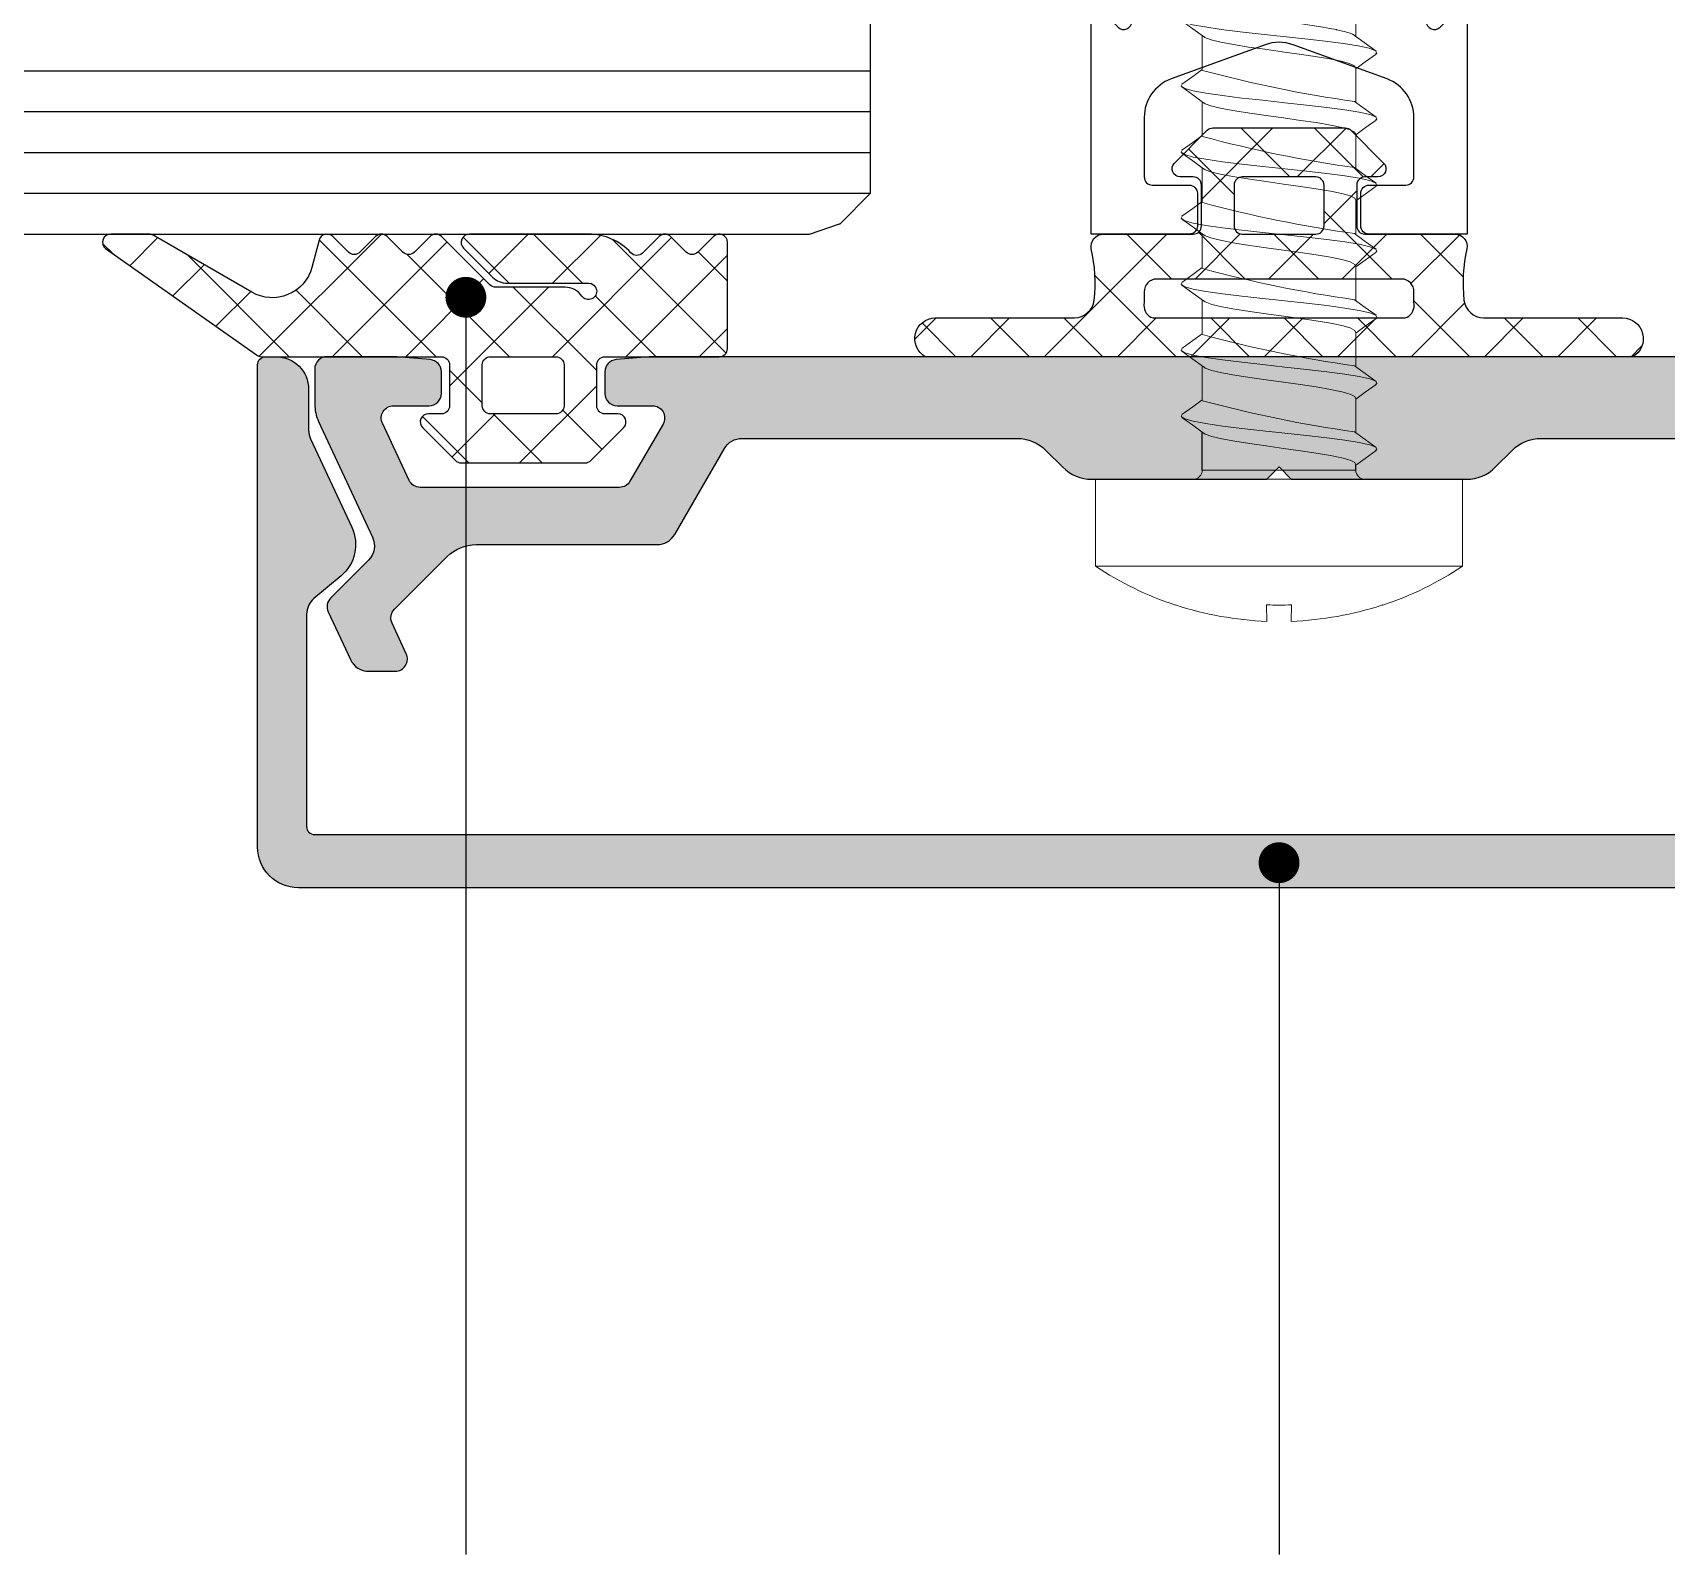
# Model space of a CAD drawing. Header units: millimetres. Extents: x 12 to 3612, y 18 to 315.
# Drawn here: x 1166.97 to 1206.95, y 73.56 to 110.81 of the extents above; entities that cross this region are included whole.
import ezdxf

# ---------------------------------------------------------------- set-up
doc = ezdxf.new("R2010")
doc.units = ezdxf.units.MM
doc.linetypes.add('SLD-Katı', pattern=[0])
doc.layers.add('Aksesuar', color=7, linetype='Continuous')
doc.layers.add('Layer2', color=5, linetype='Continuous')
doc.styles.get("Standard").update_dxf_attribs({"font": 'arial.ttf'})
doc.dimstyles.new('ISO-25', dxfattribs={"dimtxt": 2.5, "dimasz": 2.5, "dimexe": 1.25, "dimexo": 0.625, "dimtad": 1, "dimtxsty": 'Standard', "dimcen": 2.5, "dimadec": 0, "dimazin": 0, "dimtfac": 1, "dimtmove": 0, "dimatfit": 3, "dimfxl": 1, "dimarcsym": 0})

# ---------------------------------------------------------------- blocks, each defined once
blk = doc.blocks.new('A08002')
h = blk.add_hatch()
h.set_pattern_fill('ANSI37', color=35, scale=0.4, angle=269.9999999999998, style=0)
h.set_pattern_definition([(314.9999999999998, (610.7944141432345, -10555.96782648168), (0.8980256121069186, 0.8980256121069119), []), (44.99999999999979, (610.7944141432345, -10555.96782648168), (-0.8980256121069119, 0.8980256121069188), [])])
h.paths.add_polyline_path([(-2228.129816964531, 2717.489824777484, -0.0820830780349504), (-2228.057948408938, 2718.746654520884, 0.4733803261686476), (-2228.352104234495, 2719.105581172675), (-2230.553558971626, 2719.105581172675, -0.41421356235726), (-2230.753558971632, 2719.305581172677), (-2230.753558971632, 2720.305581172677, -0.4142135624246724), (-2230.553558971631, 2720.505581172662), (-2230.23640168411, 2720.505581172669, 0.6681786379063253), (-2230.094980327867, 2720.847002528923), (-2230.894980327907, 2721.647002528915, 0.198912367399444), (-2231.036401684096, 2721.705581172662), (-2232.653558971639, 2721.705581172662), (-2234.270716259182, 2721.705581172662, 0.1989123674000349), (-2234.412137615371, 2721.647002528915), (-2235.212137615411, 2720.847002528923, 0.6681786379071475), (-2235.070716259168, 2720.505581172669), (-2234.753558971647, 2720.505581172662, -0.4142135624246724), (-2234.553558971646, 2720.305581172677), (-2234.553558971646, 2719.305581172675, -0.4142135623588679), (-2234.753558971653, 2719.105581172675), (-2236.955013708783, 2719.105581172675, 0.4733803261719733), (-2237.24916953434, 2718.746654520879, -0.0820830780342305), (-2237.177300978748, 2717.489824777478, -0.3686576706292429), (-2237.659035265959, 2717.054784964186, -6.55413435716e-05), (-2241.066158787637, 2717.054784964168, 0.7658277450191063), (-2241.310721016498, 2716.105580598056), (-2232.653558971639, 2716.105580598056), (-2223.99639692678, 2716.105580598056, 0.765828021393218), (-2224.240959504104, 2717.054784964124, -6.55413343256e-05), (-2227.648082555875, 2717.054784964168, -0.3686577448113211)])
h.paths.add_polyline_path([(-2233.753558971647, 2719.305581172679), (-2233.753558971647, 2720.305581172684, -0.4142135624159005), (-2233.553558971648, 2720.505581172662), (-2232.653558971639, 2720.505581172662), (-2231.75355897163, 2720.505581172662, -0.4142135624159005), (-2231.553558971631, 2720.305581172684), (-2231.553558971631, 2719.305581172679, -0.4142135623689045), (-2231.753558971634, 2719.105581172675), (-2232.653558971639, 2719.105581172675), (-2233.553558971644, 2719.105581172675, -0.4142135623695705)], flags=16)
h.paths.add_polyline_path([(-2235.960456855865, 2717.368888222156, 0.0251608889336961), (-2235.951912601607, 2717.693598991877, -0.4259640099154239), (-2235.652151984875, 2718.005581172672), (-2232.653558971639, 2718.005581172672), (-2229.654965958403, 2718.005581172672, -0.4259640099162347), (-2229.355205341672, 2717.693598991875, 0.0251608889332671), (-2229.346661087413, 2717.36888822215, -0.3426381271579431), (-2229.568463395944, 2717.05478496417), (-2232.653558971639, 2717.05478496417), (-2235.738654547334, 2717.05478496417, -0.3426381271625903)], flags=16)
at = {"color": 31}
for points in [[(-2236.253558956869, 2737.783891716079), (-2236.253558956869, 2724.315262316943, -0.6681775139216345), (-2236.594980338764, 2724.173840966525), (-2236.912137615952, 2724.490998476544, 0.6681785109551436), (-2237.253558997847, 2724.349577126128), (-2237.253559048884, 2719.105581161248), (-2236.035047078328, 2719.105581046508), (-2234.853558969348, 2719.105581161248, 0.4142132717182458), (-2234.653558996077, 2719.305581076309), (-2234.653558996077, 2720.105581202226, 0.4142139832491554), (-2234.853558969348, 2720.305581117289), (-2235.753558994586, 2720.305581117289, -0.4142129555313521), (-2235.953558967858, 2720.505581032352), (-2235.953558967858, 2721.964389840783, -0.315298860529517), (-2235.295579109195, 2722.904082631851), (-2232.995579118265, 2723.741214369637, -0.1763264483503464), (-2232.311538826394, 2723.741214369637), (-2230.011538835462, 2722.904082631851, -0.3152988605300673), (-2229.353558976799, 2721.964389840783), (-2229.353558976799, 2720.505581032352, -0.4142129555334593), (-2229.553558950071, 2720.305581117289), (-2230.453558975309, 2720.305581117289, 0.4142139832470482), (-2230.65355894858, 2720.105581202226), (-2230.65355894858, 2719.305581076309, 0.4142132717161386), (-2230.453558975309, 2719.105581161248), (-2229.27207086633, 2719.105581177639), (-2228.053558895775, 2719.105581161248), (-2228.05355894681, 2724.349577126128, 0.6681785109558627), (-2228.394980328705, 2724.490998476544), (-2228.712137605893, 2724.173840966525, -0.6681775139207616), (-2229.053558987788, 2724.315262316943), (-2229.053558987788, 2737.783891716079, -0.6681784572860663), (-2228.712137605893, 2737.925313066495), (-2228.394980328705, 2737.608155789307, 0.6681787317436307), (-2228.05355894681, 2737.749577139724), (-2228.05355894681, 2743.384563408043, 0.6872809147022011), (-2228.402187911702, 2743.518389511024), (-2229.40218795268, 2742.407777021179, 0.1853387391048113), (-2229.453558992538, 2742.273950889095), (-2229.453558992538, 2741.505581194402, 0.4142133160348032), (-2229.253558961059, 2741.305581162922), (-2229.053558987789, 2741.305581162922, -0.4142136414798711), (-2228.85355895631, 2741.105581247861), (-2228.85355895631, 2740.305581238359, -0.4142135567833288), (-2229.053558987789, 2740.105581206883), (-2230.281377659632, 2740.105581206883, -0.2216948488770407), (-2230.434586538589, 2740.177023736935), (-2230.775908379089, 2740.583795252196, -0.1989125553021095), (-2230.821938426378, 2740.729783889776), (-2230.557364255282, 2743.753880441744, 0.339454240078646), (-2231.211538820608, 2744.780728797168), (-2231.969518680458, 2745.056610910573, 0.1763269741981479), (-2233.3375992642, 2745.056610910573), (-2234.095579124049, 2744.780728797168, 0.3394542400781518), (-2234.749753689375, 2743.753880441744), (-2234.485179518279, 2740.729783889776, -0.1989125553090427), (-2234.531209565569, 2740.583795252196), (-2234.872531406069, 2740.177023736935, -0.2216948488783762), (-2235.025740285025, 2740.105581206881), (-2236.253558956868, 2740.105581206883, -0.4142135567813394), (-2236.453558988347, 2740.305581238359), (-2236.453558988347, 2741.105581247861, -0.4142136414777638), (-2236.253558956868, 2741.305581162922), (-2236.053558983598, 2741.305581162922, 0.4142133160367095), (-2235.853558952119, 2741.505581194402), (-2235.853558952119, 2742.273950889095, 0.1853387391098888), (-2235.904929991977, 2742.407777021179), (-2236.904930032955, 2743.518389511024, 0.6872809147012293), (-2237.253558997847, 2743.384563408043), (-2237.253558997847, 2737.749577139724, 0.6681787317428427), (-2236.912137615952, 2737.608155789307), (-2236.594980338764, 2737.925313066495, -0.6681784572869393)], [(-2231.35432001847, 2743.823605044568), (-2231.609497813967, 2740.906909695635, -0.4931454765446527), (-2231.877140779586, 2740.73640229686), (-2232.311538826394, 2740.894510226512, 0.176327066447224), (-2232.995579118265, 2740.894510226512), (-2233.429977165071, 2740.73640229686, -0.493145476543086), (-2233.69762013069, 2740.906909695635), (-2233.952797926187, 2743.823605044568, -0.3394541620561413), (-2233.821962995659, 2744.028974715653), (-2232.995579118265, 2744.329753834305, -0.1763269982058994), (-2232.311538826394, 2744.329753834305), (-2231.485154948998, 2744.028974715653, -0.3394541620594053)], [(-2230.353558959569, 2738.098225240743), (-2230.353558959569, 2724.87684027475, -0.5205670485484353), (-2230.890367043065, 2724.50096343772), (-2231.969518680458, 2724.893742675486, 0.1763266436635735), (-2233.337599264201, 2724.893742675486), (-2234.416750901592, 2724.50096343772, -0.5205670485475683), (-2234.953558985088, 2724.87684027475), (-2234.953558985088, 2738.098225240743, -0.315298803119708), (-2234.295579126425, 2739.037917798982), (-2233.337599264201, 2739.386594029056, -0.1763269374505987), (-2231.969518680458, 2739.386594029056), (-2231.011538818232, 2739.037917798982, -0.3152988031202845)]]:
    blk.add_lwpolyline(points, format="xyb", close=True, dxfattribs=at)
at = {"color": 35}
for points in [[(-2228.129816964531, 2717.489824777484, -0.0820830780349504), (-2228.057948408938, 2718.746654520884, 0.4733803261686476), (-2228.352104234495, 2719.105581172675), (-2230.553558971626, 2719.105581172675, -0.41421356235726), (-2230.753558971632, 2719.305581172677), (-2230.753558971632, 2720.305581172677, -0.4142135624246724), (-2230.553558971631, 2720.505581172662), (-2230.23640168411, 2720.505581172669, 0.6681786379063253), (-2230.094980327867, 2720.847002528923), (-2230.894980327907, 2721.647002528915, 0.198912367399444), (-2231.036401684096, 2721.705581172662), (-2232.653558971639, 2721.705581172662), (-2234.270716259182, 2721.705581172662, 0.1989123674000349), (-2234.412137615371, 2721.647002528915), (-2235.212137615411, 2720.847002528923, 0.6681786379071475), (-2235.070716259168, 2720.505581172669), (-2234.753558971647, 2720.505581172662, -0.4142135624246724), (-2234.553558971646, 2720.305581172677), (-2234.553558971646, 2719.305581172675, -0.4142135623588679), (-2234.753558971653, 2719.105581172675), (-2236.955013708783, 2719.105581172675, 0.4733803261719733), (-2237.24916953434, 2718.746654520879, -0.0820830780342305), (-2237.177300978748, 2717.489824777478, -0.3686576706292429), (-2237.659035265959, 2717.054784964186, -6.55413435716e-05), (-2241.066158787637, 2717.054784964168, 0.7658277450191063), (-2241.310721016498, 2716.105580598056), (-2232.653558971639, 2716.105580598056), (-2223.99639692678, 2716.105580598056, 0.765828021393218), (-2224.240959504104, 2717.054784964124, -6.55413343256e-05), (-2227.648082555875, 2717.054784964168, -0.3686577448113211)], [(-2233.753558971647, 2719.305581172679), (-2233.753558971647, 2720.305581172684, -0.4142135624159005), (-2233.553558971648, 2720.505581172662), (-2232.653558971639, 2720.505581172662), (-2231.75355897163, 2720.505581172662, -0.4142135624159005), (-2231.553558971631, 2720.305581172684), (-2231.553558971631, 2719.305581172679, -0.4142135623689045), (-2231.753558971634, 2719.105581172675), (-2232.653558971639, 2719.105581172675), (-2233.553558971644, 2719.105581172675, -0.4142135623695705)], [(-2235.960456855865, 2717.368888222156, 0.0251608889336961), (-2235.951912601607, 2717.693598991877, -0.4259640099154239), (-2235.652151984875, 2718.005581172672), (-2232.653558971639, 2718.005581172672), (-2229.654965958403, 2718.005581172672, -0.4259640099162347), (-2229.355205341672, 2717.693598991875, 0.0251608889332671), (-2229.346661087413, 2717.36888822215, -0.3426381271579431), (-2229.568463395944, 2717.05478496417), (-2232.653558971639, 2717.05478496417), (-2235.738654547334, 2717.05478496417, -0.3426381271625903)]]:
    blk.add_lwpolyline(points, format="xyb", close=True, dxfattribs=at)
blk = doc.blocks.new('V2 48 42')
at = {"color": 0, "linetype": 'SLD-Katı', "lineweight": 15}
for p, q in [((-45.56474290145343, 86.21427784642765), (-45.56474290145343, 85.36638655664683)), ((-41.80853932817217, 84.53390557070634), (-41.80853932817217, 85.38166443036789)), ((-45.56474290145343, 84.59679042897551), (-45.56474290145343, 83.74888966296385)), ((-41.80853932817217, 82.91640163962802), (-41.80853932817217, 83.76416049929139)), ((-45.56474290145343, 82.97928649789719), (-45.56474290145343, 82.13138573188553)), ((-41.80853932817217, 81.2988977085497), (-41.80853932817217, 82.14665656821307)), ((-45.56474290145343, 81.3617825668207), (-45.56474290145343, 80.51388180080721)), ((-41.80853932817217, 79.6813937774732), (-41.80853932817217, 80.52915263713476)), ((-45.56474290145343, 79.74427863574238), (-45.56474290145343, 78.89637786973071)), ((-41.80853932817217, 78.06388984639489), (-41.80853932817217, 78.91164870605644)), ((-45.56474290145343, 78.12677470466406), (-45.56474290145343, 77.2788739386524)), ((-41.80853932817217, 76.44638591531657), (-41.80853932817217, 77.29414477497994)), ((-45.56474290145343, 76.50927077358574), (-45.56474290145343, 75.66137000757408)), ((-48.17970759002992, 74.52439458613662), (-48.17970759002992, 72.39792688112902)), ((-48.17970759002992, 74.52439458613662), (-39.19357463959568, 74.52439458613662)), ((-45.56474290145343, 74.74904790989785), (-41.80853932817217, 74.74904790989785)), ((-39.19357463959568, 72.39792688112902), (-39.19357463959568, 74.52439458613662)), ((-48.17970759002992, 72.39792688112902), (-39.19357463959568, 72.39792688112902)), ((-46.22503900052061, 71.44369780670422), (-46.22112524533895, 71.44844175237995)), ((-43.98339180502853, 71.04590921368435), (-43.99108728003284, 71.44844175237995)), ((-43.38219494959276, 71.44844175237995), (-43.38989042459707, 71.04590921368435)), ((-41.15215698428665, 71.44844175237995), (-41.14824322910499, 71.44369780670422))]:
    blk.add_line(p, q, dxfattribs=at)
at = {"color": 0}
for p, q in [((-41.80853932817217, 74.74904790989785), (-41.80853932817217, 75.67664073307787)), ((-45.56474290145343, 74.74904790989785), (-45.56474290145343, 74.86776838586411))]:
    blk.add_line(p, q, dxfattribs=at)
at = {"color": 0, "linetype": 'SLD-Katı', "lineweight": 15, "flags": 128}
for points in [[(-41.80878134038949, 86.15115094313478), (-41.80970768880161, 86.14222022980721), (-41.81339253967963, 86.13294168615357), (-41.81841298598647, 86.12516511029935), (-41.82854530331815, 86.1141178619855), (-41.83220452223895, 86.1108471895277), (-41.83429140869976, 86.10907848486931), (-41.83429353528572, 86.10907669385233), (-41.83429566195946, 86.10907490283535), (-41.83429991556795, 86.10907132080138), (-41.83430842383132, 86.10906415673344), (-41.83432544454399, 86.10904982859756), (-41.83435950270996, 86.10902117233127), (-41.83442768600617, 86.10896385981323), (-41.83456432044159, 86.10884923483536), (-41.83483866059578, 86.10861998511064), (-41.83539162529087, 86.10816148659796), (-41.83651468623793, 86.10724449329791), (-41.83882928548519, 86.10541052161352), (-41.84373198761386, 86.10174263790395), (-41.85462792417411, 86.09440710912168), (-41.88075030934442, 86.0797370060991), (-41.9500046771841, 86.05040061823456), (-42.05027294149431, 86.0187132847077), (-42.15105968802254, 85.99320603042906), (-42.24410911643827, 85.97271725606697), (-42.33708909557708, 85.95381789150451), (-42.42720578425178, 85.93650793673987), (-42.5915376734506, 85.90709241282275), (-42.76427630273201, 85.8786328961869), (-43.15309894036045, 85.82123951180074), (-43.26943335650731, 85.80501609638304), (-43.4066676380653, 85.78589115643081), (-43.56482416553763, 85.7638646919404), (-43.69049048883744, 85.74637959715074), (-43.79402540147203, 85.73197949919631), (-43.87520088265182, 85.72066439807531), (-43.95520101645207, 85.70947611545671), (-43.97656741693436, 85.70648494022498), (-43.98262169661757, 85.70564009413101), (-43.98449399536639, 85.70538035646132), (-43.98559694275446, 85.70522907571467), (-43.98560954366712, 85.70522737329156), (-43.98562214456615, 85.70522567086846), (-43.98564734632191, 85.70522226601679), (-43.98569774966836, 85.70521545630254), (-43.98579855569778, 85.70520183681583), (-43.98600016510363, 85.70517459762232), (-43.9864033732938, 85.70512011834762), (-43.98720974712478, 85.70501115624575), (-43.98882232405003, 85.70479321784114), (-43.99204679068544, 85.7043572842158), (-43.99849294093974, 85.70348518971696), (-44.01137383628065, 85.70174009172115), (-44.03708782392641, 85.69824625972797), (-44.08830716990315, 85.69124405174261), (-44.18977275311181, 85.67718145976505), (-44.38771717185773, 85.6488235717934), (-44.75521304162476, 85.59117697978581), (-44.84704477001196, 85.57528538750375), (-44.92142051468045, 85.56185805203495), (-44.979859511413, 85.55089497337758), (-45.04059449930901, 85.53907083691593), (-45.07216111590242, 85.53279127827955), (-45.07216967964678, 85.53278959283853), (-45.07217824332793, 85.53278790739569), (-45.07219537050059, 85.53278453650637), (-45.0722296240865, 85.53277779471136), (-45.07229812822561, 85.53276431105223), (-45.07243512436617, 85.53273734347204), (-45.07270906809254, 85.53268340725845), (-45.07325676128494, 85.53257553060757), (-45.07435137026414, 85.53235976041833), (-45.07653747574432, 85.53192815249167), (-45.08089721392935, 85.53106466644567), (-45.08956661697539, 85.5293366135902), (-45.10670368251431, 85.52587618481448), (-45.14015944296807, 85.51893803500207), (-45.20370897894054, 85.5049925663443), (-45.31669786382736, 85.47682495288427), (-45.36541499178838, 85.46266814280716), (-45.42364531117391, 85.44321763074731), (-45.48340624750108, 85.41847341670109), (-45.52157891501838, 85.39742882066275), (-45.53149231707084, 85.38987797159098)], [(-41.32010980158884, 85.81330057851483), (-41.28898581418389, 85.76907765363649), (-41.36927133143718, 85.71108970070236), (-41.56794661592812, 85.65207376358012), (-41.86959064331131, 85.59560765402239), (-42.26655198879143, 85.53704124753858), (-42.73590860471541, 85.47837462820644), (-43.24677924246089, 85.42194526130697), (-43.78726651751367, 85.36298839963092), (-44.32015724218309, 85.30486017683688), (-44.81722036778547, 85.24812698623464), (-45.26372193368161, 85.18897188977826), (-45.6264311141822, 85.1315653640304), (-45.89189509007429, 85.0741910051529), (-46.04787602472516, 85.01503205082008), (-46.08349691566264, 84.9582798426909), (-46.04484301103912, 84.93176496138767)], [(-41.83775190989309, 85.36042773244662), (-41.57376963573643, 85.55233517379202), (-41.30903495105304, 85.74421528630228)], [(-45.53206441593102, 85.39015092337831), (-45.76988487774497, 85.21720372033633), (-46.05992549391931, 85.00701900561944)], [(-41.84867032506691, 85.36030994954672), (-41.87267001097189, 85.33816518325875), (-42.02818736849486, 85.27914924613651), (-42.26430572700838, 85.2226831365806), (-42.57503576897579, 85.1641167300968), (-42.94243476795782, 85.10545011076283), (-43.34232976154863, 85.04902074386519), (-43.76540781580297, 84.99006388218913), (-44.18253950664939, 84.93193565939328), (-44.57162637275815, 84.87520246879103), (-44.92113508913326, 84.81604737233647), (-45.20505351132306, 84.75864084658679), (-45.41285115537312, 84.70126648770929), (-45.53494859111106, 84.64210753337647), (-45.55721341123535, 84.59679042897551)], [(-46.06010656974513, 84.93229131374937), (-45.79564364384123, 84.74066792764461), (-45.56474290145343, 84.57278608881825)], [(-41.30986258770736, 84.19561824304401), (-41.57466733301771, 84.38753658761925), (-41.80853932817217, 84.55756164265767)], [(-41.31742598955998, 84.19588058584304), (-41.29074390516143, 84.14747518971672), (-41.37986583783731, 84.08926266370872), (-41.58670185422034, 84.03034777002176), (-41.89543072268953, 83.97393346753233), (-42.29873572708993, 83.91520801394836), (-42.77199853704315, 83.8567094875034), (-43.28555180138437, 83.80021198293798), (-43.82688070289032, 83.74116331585356), (-44.35763236091179, 83.6832684244655), (-44.8519260773146, 83.62634787494972), (-45.29334621460976, 83.56716921239604), (-45.64898930146592, 83.51003087600475), (-45.90720346690796, 83.45237981469654), (-46.0545611090738, 83.39326579051885), (-46.08142022091488, 83.33666387973972), (-46.04588651037602, 83.31451064108114)], [(-41.83778012102402, 83.74290164154627), (-41.57354478004254, 83.93500697431773), (-41.30857300403386, 84.1270828310553)], [(-45.53190241277343, 83.77276741210699), (-45.79549541455117, 83.58111351702064), (-46.05996983052, 83.3894825856878)], [(-41.84924878806305, 83.7428019317449), (-41.88096308901549, 83.71633814626693), (-42.0428684351732, 83.65742325257997), (-42.28453260562264, 83.60100895008873), (-42.60022828322462, 83.54228349650475), (-42.97068493970482, 83.4837849700616), (-43.37267981703553, 83.42728746549437), (-43.79641667252145, 83.36823879841177), (-44.21187396288269, 83.31034390702371), (-44.59879301429919, 83.25342335750793), (-44.94432413300592, 83.19424469495425), (-45.2227114182233, 83.13710635856296), (-45.42483411701505, 83.07945529725293), (-45.54018148485238, 83.02034127307525), (-45.55543423722429, 82.97927808732311)], [(-46.06039963623516, 83.31500337042962), (-45.79596727012995, 83.12340051393403), (-45.56474290145343, 82.95528804125388)], [(-41.30986258770736, 82.57811431196569), (-41.57466733301771, 82.77003265654093), (-41.80853932817217, 82.94005771157936)], [(-41.31742598955998, 82.57837665476472), (-41.29074390516143, 82.5299712586384), (-41.37986583783731, 82.47175873263222), (-41.58670185422034, 82.41284383894345), (-41.89543072268953, 82.35642953645402), (-42.29873572708993, 82.29770408287004), (-42.77199853704315, 82.23920555642508), (-43.28555180138437, 82.18270805185966), (-43.82688070289032, 82.12365938477706), (-44.35763236091179, 82.06576449338718), (-44.8519260773146, 82.0088439438714), (-45.29334621460976, 81.94966528131954), (-45.64898930146592, 81.89252694492643), (-45.90720346690796, 81.83487588361822), (-46.0545611090738, 81.77576185944054), (-46.08142022091488, 81.7191599486614), (-46.04588651037602, 81.69700671000282)], [(-41.83778012102402, 82.12539771046795), (-41.57354478004254, 82.31750304323941), (-41.30857300403386, 82.50957889997699)], [(-45.53190241277343, 82.15526348102867), (-45.79549541455117, 81.96360958594232), (-46.05996983052, 81.77197865460948)], [(-41.84924878806305, 82.12529800066659), (-41.88096308901549, 82.09883421518862), (-42.0428684351732, 82.03991932150166), (-42.28453260562264, 81.98350501901041), (-42.60022828322462, 81.92477956542825), (-42.97068493970482, 81.86628103898329), (-43.37267981703553, 81.80978353441606), (-43.79641667252145, 81.75073486733345), (-44.21187396288269, 81.69283997594539), (-44.59879301429919, 81.63591942642961), (-44.94432413300592, 81.57674076387593), (-45.2227114182233, 81.51960242748464), (-45.42483411701505, 81.46195136617462), (-45.54018148485238, 81.40283734199693), (-45.55543423722429, 81.36177415624661)], [(-46.06039963623516, 81.6974994393513), (-45.79596727012995, 81.50589658285571), (-45.56474290145343, 81.33778411017556)], [(-41.30986258770736, 80.96061038088737), (-41.57466733301771, 81.15252872546262), (-41.80853932817217, 81.32255378050104)], [(-41.31742598955998, 80.9608727236864), (-41.29074390516143, 80.9124673275619), (-41.37986583783731, 80.8542548015539), (-41.58670185422034, 80.79533990786695), (-41.89543072268953, 80.7389256053757), (-42.29873572708993, 80.68020015179354), (-42.77199853704315, 80.62170162534676), (-43.28555180138437, 80.56520412078135), (-43.82688070289032, 80.50615545369874), (-44.35763236091179, 80.44826056231068), (-44.8519260773146, 80.39134001279308), (-45.29334621460976, 80.33216135024122), (-45.64898930146592, 80.27502301384993), (-45.90720346690796, 80.2173719525399), (-46.0545611090738, 80.15825792836222), (-46.08142022091488, 80.1016560175849), (-46.04588651037602, 80.0795027789245)], [(-41.83778012102402, 80.50789377938963), (-41.57354478004254, 80.6999991121611), (-41.30857300403386, 80.89207496889867)], [(-45.53190241277343, 80.53775954995035), (-45.79549541455117, 80.346105654864), (-46.05996983052, 80.15447472353117)], [(-41.84924878806305, 80.50779406959009), (-41.88096308901549, 80.4813302841103), (-42.0428684351732, 80.42241539042334), (-42.28453260562264, 80.36600108793209), (-42.60022828322462, 80.30727563434993), (-42.97068493970482, 80.24877710790497), (-43.37267981703553, 80.19227960333774), (-43.79641667252145, 80.13323093625513), (-44.21187396288269, 80.07533604486707), (-44.59879301429919, 80.01841549535129), (-44.94432413300592, 79.95923683279761), (-45.2227114182233, 79.90209849640632), (-45.42483411701505, 79.8444474350963), (-45.54018148485238, 79.78533341092043), (-45.55543423722429, 79.7442702251683)], [(-46.06039963623516, 80.0799955082748), (-45.79596727012995, 79.88839265177921), (-45.56474290145343, 79.72028017909724)], [(-41.30986258770736, 79.34310644980906), (-41.57466733301771, 79.5350247943843), (-41.80853932817217, 79.70504984942272)], [(-41.31742598955998, 79.34336879260809), (-41.29074390516143, 79.29496339648358), (-41.37986583783731, 79.23675087047559), (-41.58670185422034, 79.17783597678863), (-41.89543072268953, 79.12142167429738), (-42.29873572708993, 79.06269622071522), (-42.77199853704315, 79.00419769427026), (-43.28555180138437, 78.94770018970303), (-43.82688070289032, 78.88865152262042), (-44.35763236091179, 78.83075663123236), (-44.8519260773146, 78.77383608171658), (-45.29334621460976, 78.7146574191629), (-45.64898930146592, 78.65751908277161), (-45.90720346690796, 78.59986802146159), (-46.0545611090738, 78.54075399728572), (-46.08142022091488, 78.48415208650658), (-46.04588651037602, 78.46199884784619)], [(-41.83778012102402, 78.89038984831313), (-41.57354478004254, 79.08249518108278), (-41.30857300403386, 79.27457103782217)], [(-45.53190241277343, 78.92025561887203), (-45.79549541455117, 78.72860172378569), (-46.05996983052, 78.53697079245467)], [(-41.84924878806305, 78.89029013851177), (-41.88096308901549, 78.86382635303198), (-42.0428684351732, 78.80491145934502), (-42.28453260562264, 78.74849715685559), (-42.60022828322462, 78.68977170327162), (-42.97068493970482, 78.63127317682665), (-43.37267981703553, 78.57477567226124), (-43.79641667252145, 78.51572700517681), (-44.21187396288269, 78.45783211378875), (-44.59879301429919, 78.40091156427297), (-44.94432413300592, 78.34173290172112), (-45.2227114182233, 78.284594565328), (-45.42483411701505, 78.2269435040198), (-45.54018148485238, 78.16782947984211), (-45.55543423722429, 78.12676629408998)], [(-46.06039963623516, 78.46249157719649), (-45.79596727012995, 78.2708887207009), (-45.56474290145343, 78.10277624802075)], [(-41.30986258770736, 77.72560251873256), (-41.57466733301771, 77.9175208633078), (-41.80853932817217, 78.08754591834622)], [(-41.31742598955998, 77.72586486153159), (-41.29074390516143, 77.67745946540526), (-41.37986583783731, 77.61924693939727), (-41.58670185422034, 77.56033204571031), (-41.89543072268953, 77.50391774322088), (-42.29873572708993, 77.4451922896369), (-42.77199853704315, 77.38669376319194), (-43.28555180138437, 77.33019625862471), (-43.82688070289032, 77.2711475915421), (-44.35763236091179, 77.21325270015404), (-44.8519260773146, 77.15633215063826), (-45.29334621460976, 77.09715348808459), (-45.64898930146592, 77.0400151516933), (-45.90720346690796, 76.98236409038509), (-46.0545611090738, 76.9232500662074), (-46.08142022091488, 76.86664815542827), (-46.04588651037602, 76.84449491676969)], [(-41.83778012102402, 77.27288591723482), (-41.57354478004254, 77.46499125000628), (-41.30857300403386, 77.65706710674385)], [(-45.53190241277343, 77.30275168779372), (-45.79549541455117, 77.11109779270919), (-46.05996983052, 76.91946686137635)], [(-41.84924878806305, 77.27278620743346), (-41.88096308901549, 77.24632242195548), (-42.0428684351732, 77.1874075282667), (-42.28453260562264, 77.13099322577727), (-42.60022828322462, 77.0722677721933), (-42.97068493970482, 77.01376924574834), (-43.37267981703553, 76.95727174118292), (-43.79641667252145, 76.89822307410031), (-44.21187396288269, 76.84032818271044), (-44.59879301429919, 76.78340763319466), (-44.94432413300592, 76.7242289706428), (-45.2227114182233, 76.66709063425151), (-45.42483411701505, 76.60943957294148), (-45.54018148485238, 76.5503255487638), (-45.55543423722429, 76.50926236301166)], [(-46.06039963623516, 76.84498764611817), (-45.79596727012995, 76.65338478962258), (-45.56474290145343, 76.48527231694243)], [(-41.30986258770736, 76.10809858765424), (-41.57466733301771, 76.30001693222948), (-41.80853932817217, 76.4700419872679)], [(-41.31742598955998, 76.10836093045327), (-41.29074390516143, 76.05995553432695), (-41.37986583783731, 76.00174300832077), (-41.58670185422034, 75.942828114632), (-41.89543072268953, 75.88641381214256), (-42.29873572708993, 75.82768835855859), (-42.77199853704315, 75.76918983211363), (-43.28555180138437, 75.71269232754821), (-43.82688070289032, 75.6536436604656), (-44.35763236091179, 75.59574876907573), (-44.8519260773146, 75.53882821955995), (-45.29334621460976, 75.47964955700809), (-45.64898930146592, 75.42251122061498), (-45.90720346690796, 75.36486015930677), (-46.0545611090738, 75.30574613512908), (-46.08142022091488, 75.24914422434995), (-46.04588651037602, 75.22699098569137)], [(-41.83778012102402, 75.6553819861565), (-41.57354478004254, 75.84748731892796), (-41.30857300403386, 76.03956317566553)], [(-45.53190241277343, 75.68524775671722), (-45.79549541455117, 75.49359386163087), (-46.05996983052, 75.30196293029803)], [(-41.84924878806305, 75.65528227635514), (-41.88096308901549, 75.62881849087717), (-42.0428684351732, 75.5699035971902), (-42.28453260562264, 75.51348929469896), (-42.60022828322462, 75.4547638411168), (-42.97068493970482, 75.39626531467184), (-43.37267981703553, 75.3397678101046), (-43.79641667252145, 75.280719143022), (-44.21187396288269, 75.22282425163394), (-44.59879301429919, 75.16590370211816), (-44.94432413300592, 75.10672503956448), (-45.2227114182233, 75.04958670317319), (-45.42483411701505, 74.99193564186317), (-45.54018148485238, 74.93282161768548), (-45.56474290145343, 74.86669781342971)], [(-46.06039963623516, 75.22748371503985), (-45.79596727012995, 75.03588085854426), (-45.56474290145343, 74.86776838586411)]]:
    blk.add_lwpolyline(points, dxfattribs=at)
at = {"color": 0, "linetype": 'SLD-Katı', "lineweight": 15}
for centre, radius, start, end in [((-49.81532758747062, 114.1938143226835), 30.72145145786085, 278.0149096492353, 285.1058108441942), ((-49.81532758747062, 112.5763103916051), 30.72145145786085, 278.0149096492353, 285.1058108441942), ((-49.81532758747062, 110.9588064605268), 30.72145145786085, 278.0149096492353, 285.1058108441942), ((-49.81532758747062, 109.3413025294485), 30.72145145786085, 278.0149096492353, 285.105810844195), ((-49.81532758747062, 107.723798598372), 30.72145145786085, 278.0149096492353, 285.1058108441942), ((-49.81532758747062, 106.1062946672937), 30.72145145786085, 278.0149096492353, 285.1058108441942), ((-45.78939622521466, 74.74904790989785), 0.224653323760866, 270, 0), ((-41.5838860044114, 74.74904790989785), 0.224653323760866, 180, 270), ((-43.68664111481303, 79.12253302763384), 8.087519655391182, 236.2510114041245, 251.7076278821853), ((-43.68664111481303, 79.12253302763384), 8.087519655391198, 288.2923721178178, 303.7489885958933), ((-43.68665530012413, 79.11670743489776), 8.076251387920896, 251.7105509800211, 267.8943725052746), ((-43.68664111481257, 81.21482776123412), 9.771130085177925, 268.214504995474, 271.7854950045233), ((-43.68662692950102, 79.11670743489776), 8.076251387920346, 272.1056274947189, 288.2894490199738)]:
    blk.add_arc(centre, radius, start, end, dxfattribs=at)
blk = doc.blocks.new('50MN68')
blk.add_hatch(color=252).paths.add_polyline_path([(-2201.479177625412, 2757.138119748424, -0.2216946626534687), (-2201.300571430213, 2757.521141969928), (-2200.636390015758, 2758.078456349884, 0.3394542588716482), (-2200.372869838413, 2759.267119054721), (-2201.382331518933, 2761.431916614771, -0.109517811680592), (-2201.429177625412, 2761.643225745627), (-2201.429177625412, 2762.644225745616, 0.414213562373095), (-2202.229177625412, 2763.444225745634), (-2202.479177625412, 2763.444225745634, 0.414213562373095), (-2202.679177625412, 2763.244225745622), (-2202.679177625412, 2751.444225745634, 0.414213562373095), (-2201.679177625412, 2750.444225745634), (-2153.679177625412, 2750.444225745634, 0.414213562373095), (-2152.679177625412, 2751.444225745634), (-2152.679177625412, 2763.244225745622, 0.414213562373095), (-2152.879177625413, 2763.444225745634), (-2153.129177625413, 2763.444225745634, 0.414213562373095), (-2153.929177625412, 2762.644225745616), (-2153.929177625412, 2761.643225745627, -0.1095178116805918), (-2153.976023731912, 2761.431916614742), (-2154.985485412453, 2759.26711905475, 0.3394542588716484), (-2154.721965235112, 2758.078456349826), (-2154.057783820585, 2757.521141970015, -0.2216946626534688), (-2153.879177625413, 2757.138119748424), (-2153.879177625413, 2751.944225745634, -0.414213562373095), (-2154.079177625414, 2751.744225745622), (-2201.279177625413, 2751.744225745622, -0.414213562373095), (-2201.479177625412, 2751.944225745634)])
at = {"layer": 'Layer2', "color": 252}
blk.add_lwpolyline([(-2201.679177625412, 2750.444225745634), (-2153.679177625412, 2750.444225745634, 0.414213562373095), (-2152.679177625412, 2751.444225745634), (-2152.679177625412, 2763.244225745622, 0.414213562373095), (-2152.879177625413, 2763.444225745634), (-2153.129177625413, 2763.444225745634, 0.414213562373095), (-2153.929177625412, 2762.644225745616), (-2153.929177625412, 2761.643225745627, -0.1095178116805918), (-2153.976023731912, 2761.431916614742), (-2154.985485412453, 2759.26711905475, 0.3394542588716484), (-2154.721965235112, 2758.078456349826), (-2154.057783820585, 2757.521141970015, -0.2216946626534688), (-2153.879177625413, 2757.138119748424), (-2153.879177625413, 2751.944225745634, -0.414213562373095), (-2154.079177625414, 2751.744225745622), (-2201.279177625413, 2751.744225745622, -0.414213562373095)], format="xyb", dxfattribs=at)
blk = doc.blocks.new('50MN72')
at = {"ltscale": 10}
h = blk.add_hatch(color=253, dxfattribs=at)
h.dxf.hatch_style = 1
edge = h.paths.add_edge_path()
edge.add_line((-1932.713748802226, 2739.770153896174), (-1936.999535239854, 2739.770153896174))
edge.add_arc((-1936.999535239858, 2740.770153896175), 1.000000000000967, 225.0000000004748, 270.0000000002122, ccw=False)
edge.add_line((-1937.706642021039, 2740.063047114982), (-1938.120855583416, 2740.477260677366))
edge.add_arc((-1938.827962364597, 2739.770153896174), 0.9999999999998207, 45.00000000041074, 90.0000000001482)
edge.add_line((-1938.8279623646, 2740.770153896174), (-1945.556420319727, 2740.770153896174))
edge.add_arc((-1945.556420319724, 2740.270153896176), 0.4999999999980605, 90.00000000036131, 150.0000000001283)
edge.add_line((-1945.989433021615, 2740.520153896174), (-1947.201868586923, 2738.420153896168))
edge.add_arc((-1947.634881288781, 2738.670153896167), 0.4999999999693313, 269.99999999674355, 329.99999999817805, ccw=False)
edge.add_line((-1947.634881288809, 2738.170153896197), (-1952.065276381319, 2738.170153896197))
edge.add_arc((-1952.065276381323, 2737.170153896196), 1.000000000000692, 89.99999999979431, 134.9999999995317)
edge.add_line((-1952.772383162504, 2737.877260677389), (-1954.062984072953, 2736.586659766926))
edge.add_arc((-1953.850852038596, 2736.374527732576), 0.2999999999968724, 135.0000000010028, 205.0000000025859)
edge.add_line((-1954.122744374698, 2736.247742254043), (-1953.772639242259, 2735.496939374676))
edge.add_arc((-1954.044531578361, 2735.370153896154), 0.2999999999920211, -90.0000000009208, 25.000000000645173, ccw=False)
edge.add_line((-1954.044531578366, 2735.070153896162), (-1954.689482069504, 2735.070153896162))
edge.add_arc((-1954.689482069508, 2735.570153896163), 0.5000000000010848, 205.0000000020698, 270.0000000004894, ccw=False)
edge.add_line((-1955.14263596302, 2735.358844765276), (-1955.685641138321, 2736.52332312147))
edge.add_arc((-1955.413748802203, 2736.650108600022), 0.3000000000185012, 135.0000000023558, 205.0000000045297, ccw=False)
edge.add_line((-1955.625880836581, 2736.862240634382), (-1954.700210612233, 2737.787910858682))
edge.add_arc((-1955.053764002848, 2738.141464249281), 0.5000000000195516, 315.0000000013088, 385.000000000514)
edge.add_line((-1954.600610109314, 2738.352773380164), (-1955.920056589313, 2741.182335487847))
edge.add_arc((-1955.013748802362, 2741.604953749561), 0.9999999999116297, 180.0000000000674, 205.0000000006886, ccw=False)
edge.add_line((-1956.013748802273, 2741.60495374956), (-1956.013748802273, 2742.470153896185))
edge.add_arc((-1955.713748802278, 2742.470153896179), 0.2999999999947249, 89.99999999895778, 179.9999999989578, ccw=False)
edge.add_line((-1955.713748802273, 2742.770153896174), (-1954.01374880236, 2742.770153896174))
edge.add_arc((-1954.013748802521, 2742.570153895762), 0.2000000004121502, 84.99999996349601, 89.99999995374787, ccw=False)
edge.add_line((-1953.996317653809, 2742.76939283578), (-1953.187602079457, 2742.698639391037))
edge.add_arc((-1953.213748802274, 2742.399780981609), 0.2999999999996277, 1.7848833522293717e-10, 85.00000000146031, ccw=False)
edge.add_line((-1952.913748802274, 2742.39978098161), (-1952.913748802274, 2741.87015389615))
edge.add_arc((-1953.213748802268, 2741.870153896156), 0.2999999999939291, 269.99999999884926, 359.99999999884926, ccw=False)
edge.add_line((-1953.213748802274, 2741.570153896162), (-1954.085264523423, 2741.570153896162))
edge.add_arc((-1954.085264523425, 2741.270153896164), 0.2999999999985248, 89.99999999950899, 204.9999999986955)
edge.add_line((-1954.357156859538, 2741.143368417648), (-1953.704326138129, 2739.743368417625))
edge.add_arc((-1953.432433802031, 2739.870153896153), 0.2999999999910953, 205.0000000020762, 270.0000000028149)
edge.add_line((-1953.432433802016, 2739.570153896162), (-1948.558641719518, 2739.570153896162))
edge.add_arc((-1948.558641719517, 2739.870153896156), 0.2999999999944883, 269.9999999997197, 329.9999999992238)
edge.add_line((-1948.298834098388, 2739.720153896156), (-1947.490543721485, 2741.12015389618))
edge.add_arc((-1947.750351342613, 2741.270153896172), 0.299999999989719, 330.0000000005504, 450.0000000011875)
edge.add_line((-1947.750351342619, 2741.570153896162), (-1948.613748802274, 2741.570153896162))
edge.add_arc((-1948.61374880228, 2741.870153896156), 0.2999999999940428, 180.0000000011725, 270.00000000117245, ccw=False)
edge.add_line((-1948.913748802274, 2741.87015389615), (-1948.913748802274, 2742.39978098161))
edge.add_arc((-1948.613748802274, 2742.399780981609), 0.2999999999996276, 94.99999999853969, 179.9999999998215, ccw=False)
edge.add_line((-1948.639895525091, 2742.698639391037), (-1947.831179950731, 2742.76939283578))
edge.add_arc((-1947.813748802022, 2742.570153895849), 0.2000000003250088, 90.00000004457593, 95.00000003759402, ccw=False)
edge.add_line((-1947.813748802178, 2742.770153896174), (-1932.413748802223, 2742.770153896203))
edge.add_line((-1932.413748802223, 2742.770153896203), (-1917.013748802269, 2742.770153896174))
edge.add_arc((-1917.013748802425, 2742.570153895847), 0.2000000003270306, 84.99999996243127, 89.99999995539878, ccw=False)
edge.add_line((-1916.996317653716, 2742.76939283578), (-1916.187602079356, 2742.698639391037))
edge.add_arc((-1916.213748802172, 2742.399780981609), 0.3000000000001858, 2.95187874144176e-10, 85.00000000158059, ccw=False)
edge.add_line((-1915.913748802172, 2742.39978098161), (-1915.913748802172, 2741.87015389615))
edge.add_arc((-1916.213748802166, 2741.870153896157), 0.2999999999944976, 269.9999999987407, 359.99999999874063, ccw=False)
edge.add_line((-1916.213748802173, 2741.570153896162), (-1917.077146261829, 2741.570153896162))
edge.add_arc((-1917.077146261835, 2741.270153896173), 0.2999999999894056, 89.99999999892593, 209.9999999995533)
edge.add_line((-1917.336953882962, 2741.12015389618), (-1916.528663506059, 2739.720153896156))
edge.add_arc((-1916.26885588493, 2739.870153896157), 0.2999999999945453, 210.0000000007825, 270.000000000274)
edge.add_line((-1916.268855884929, 2739.570153896162), (-1911.395063802431, 2739.570153896162))
edge.add_arc((-1911.395063802416, 2739.870153896153), 0.2999999999911259, 269.9999999971888, 334.99999999792)
edge.add_line((-1911.123171466318, 2739.743368417625), (-1910.47034074491, 2741.143368417648))
edge.add_arc((-1910.742233081023, 2741.270153896164), 0.2999999999985395, 335.000000001309, 450.0000000004866)
edge.add_line((-1910.742233081025, 2741.570153896162), (-1911.613748802172, 2741.570153896162))
edge.add_arc((-1911.613748802178, 2741.870153896156), 0.2999999999939291, 180.0000000011508, 270.00000000115074, ccw=False)
edge.add_line((-1911.913748802172, 2741.87015389615), (-1911.913748802172, 2742.39978098161))
edge.add_arc((-1911.613748802173, 2742.39978098161), 0.2999999999991929, 94.99999999863797, 179.9999999999128, ccw=False)
edge.add_line((-1911.63989552499, 2742.698639391037), (-1910.831179950638, 2742.76939283578))
edge.add_arc((-1910.813748801926, 2742.570153895762), 0.2000000004117309, 90.00000004624678, 95.00000003650922, ccw=False)
edge.add_line((-1910.813748802087, 2742.770153896174), (-1909.113748802174, 2742.770153896174))
edge.add_arc((-1909.113748802169, 2742.470153896179), 0.2999999999947249, 1.042224084812915e-09, 90.00000000104222, ccw=False)
edge.add_line((-1908.813748802174, 2742.470153896185), (-1908.813748802174, 2741.60495374956))
edge.add_arc((-1909.813748802085, 2741.604953749559), 0.9999999999107385, -25.00000000054581, 8.361666914424859e-11, ccw=False)
edge.add_line((-1908.907441015133, 2741.182335487847), (-1910.226887495132, 2738.352773380164))
edge.add_arc((-1909.773733601598, 2738.14146424928), 0.5000000000193804, 154.9999999993743, 224.9999999985794)
edge.add_line((-1910.127286992214, 2737.787910858682), (-1909.201616767866, 2736.862240634382))
edge.add_arc((-1909.413748802244, 2736.650108600022), 0.3000000000184962, -25.00000000453042, 44.99999999764492, ccw=False)
edge.add_line((-1909.141856466126, 2736.52332312147), (-1909.684861641427, 2735.358844765276))
edge.add_arc((-1910.138015534938, 2735.570153896163), 0.5000000000004075, 269.9999999995653, 334.99999999797967, ccw=False)
edge.add_line((-1910.138015534942, 2735.070153896162), (-1910.78296602608, 2735.070153896162))
edge.add_arc((-1910.782966026085, 2735.370153896155), 0.2999999999923123, 154.9999999994421, 270.00000000100727, ccw=False)
edge.add_line((-1911.054858362188, 2735.496939374676), (-1910.704753229749, 2736.247742254043))
edge.add_arc((-1910.976645565851, 2736.374527732576), 0.2999999999968396, 334.9999999974096, 404.9999999990016)
edge.add_line((-1910.764513531494, 2736.586659766926), (-1912.055114441943, 2737.877260677389))
edge.add_arc((-1912.762221223124, 2737.170153896197), 1.000000000000681, 45.00000000046801, 90.00000000021899)
edge.add_line((-1912.762221223128, 2738.170153896197), (-1917.192616315638, 2738.170153896197))
edge.add_arc((-1917.192616315666, 2738.670153896167), 0.4999999999694203, 210.0000000018278, 270.0000000032506, ccw=False)
edge.add_line((-1917.625629017524, 2738.420153896168), (-1918.838064582832, 2740.520153896174))
edge.add_arc((-1919.271077284723, 2740.270153896177), 0.4999999999973621, 29.99999999982547, 89.99999999958068)
edge.add_line((-1919.271077284719, 2740.770153896174), (-1925.999535239846, 2740.770153896174))
edge.add_arc((-1925.999535239849, 2739.770153896173), 1.000000000000907, 89.99999999981245, 134.9999999995635)
edge.add_line((-1926.706642021031, 2740.477260677366), (-1927.120855583408, 2740.063047114982))
edge.add_arc((-1927.827962364589, 2740.770153896175), 1.000000000000681, 269.99999999978104, 314.999999999532, ccw=False)
edge.add_line((-1927.827962364593, 2739.770153896174), (-1932.11374880222, 2739.770153896174))
edge.add_line((-1932.11374880222, 2739.770153896174), (-1932.413748802223, 2740.070153896162))
edge.add_line((-1932.413748802223, 2740.070153896162), (-1932.713748802226, 2739.770153896174))
at = {"color": 252, "ltscale": 10}
blk.add_lwpolyline([(-1947.813748802178, 2742.770153896174), (-1932.413748802223, 2742.770153896203), (-1917.013748802269, 2742.770153896174, -0.0218200775914496), (-1916.996317653716, 2742.76939283578), (-1916.187602079356, 2742.698639391037, -0.3888787318594462), (-1915.913748802172, 2742.39978098161), (-1915.913748802172, 2741.87015389615, -0.414213562373095), (-1916.213748802173, 2741.570153896162), (-1917.077146261829, 2741.570153896162, 0.5773502691932757), (-1917.336953882962, 2741.12015389618), (-1916.528663506059, 2739.720153896156, 0.2679491924287449), (-1916.268855884929, 2739.570153896162), (-1911.395063802431, 2739.570153896162, 0.2914734195895493), (-1911.123171466318, 2739.743368417625), (-1910.47034074491, 2741.143368417648, 0.5486187866219994), (-1910.742233081025, 2741.570153896162), (-1911.613748802172, 2741.570153896162, -0.414213562373095), (-1911.913748802172, 2741.87015389615), (-1911.913748802172, 2742.39978098161, -0.388878731859393), (-1911.63989552499, 2742.698639391037), (-1910.831179950638, 2742.76939283578, -0.0218200775796408), (-1910.813748802087, 2742.770153896174), (-1909.113748802174, 2742.770153896174, -0.414213562373095), (-1908.813748802174, 2742.470153896185), (-1908.813748802174, 2741.60495374956, -0.1095178116860208), (-1908.907441015133, 2741.182335487847), (-1910.226887495132, 2738.352773380164, 0.3152987888751701), (-1910.127286992214, 2737.787910858682), (-1909.201616767866, 2736.862240634382, -0.3152987888894182), (-1909.141856466126, 2736.52332312147), (-1909.684861641427, 2735.358844765276, -0.2914734195785812), (-1910.138015534942, 2735.070153896162), (-1910.78296602608, 2735.070153896162, -0.5486187866355524), (-1911.054858362188, 2735.496939374676), (-1910.704753229749, 2736.247742254043, 0.3152987888866201), (-1910.764513531494, 2736.586659766926), (-1912.055114441943, 2737.877260677389, 0.1989123673785285), (-1912.762221223128, 2738.170153896197), (-1917.192616315638, 2738.170153896197, -0.2679491924377762), (-1917.625629017524, 2738.420153896168), (-1918.838064582832, 2740.520153896174, 0.2679491924299779), (-1919.271077284719, 2740.770153896174), (-1925.999535239846, 2740.770153896174, 0.1989123673785287), (-1926.706642021031, 2740.477260677366), (-1927.120855583408, 2740.063047114982, -0.1989123673785286), (-1927.827962364593, 2739.770153896174), (-1932.11374880222, 2739.770153896174), (-1932.413748802223, 2740.070153896162), (-1932.713748802226, 2739.770153896174), (-1936.999535239854, 2739.770153896174, -0.1989123673784669), (-1937.706642021039, 2740.063047114982), (-1938.120855583416, 2740.477260677366, 0.1989123673784672), (-1938.8279623646, 2740.770153896174), (-1945.556420319727, 2740.770153896174, 0.2679491924300331)], format="xyb", dxfattribs=at)
blk = doc.blocks.new('F02009')
h = blk.add_hatch()
h.set_pattern_fill('ANSI37', color=35, scale=0.4, angle=270.0000000000002, style=0)
h.set_pattern_definition([(225.0000000000002, (-5080.076448159889, -10530.27135712576), (-0.8980256121069186, 0.8980256121069119), []), (135.0000000000002, (-5080.076448159889, -10530.27135712576), (0.8980256121069119, 0.8980256121069188), [])])
h.paths.add_polyline_path([(-2250.128475417669, 2744.60204995395, 0.668178637919301), (-2250.469896773906, 2744.743471310187), (-2250.85273948638, 2744.360628597713, -0.4142135623730998), (-2251.135582198855, 2744.360628597713), (-2251.51842491133, 2744.743471310187, 0.4142135623730965), (-2251.801267623805, 2744.743471310187), (-2252.205382814957, 2744.339356119033, -0.4276070770768783), (-2252.494513077004, 2744.345936535105, 0.2107675906840656), (-2253.528475417669, 2744.802049953951), (-2256.445632705194, 2744.802049953951, 0.6681786379193013), (-2256.587054061431, 2744.460628597712), (-2255.874922027076, 2743.748496563358, 0.1989123673796595), (-2255.521368636482, 2743.60204995395), (-2253.528475417669, 2743.60204995395, -1.650385117502885), (-2253.692605778999, 2743.287764239663, 0.2453926839566461), (-2254.102931682322, 2743.502049953951), (-2255.800048292923, 2743.502049953951, -0.1989123673796617), (-2255.94146964916, 2743.560628597714), (-2257.124312361635, 2744.743471310187, 0.4142135623731003), (-2257.407155074109, 2744.743471310187), (-2257.789997786584, 2744.360628597713, -0.414213562373098), (-2258.072840499059, 2744.360628597713), (-2258.455683211533, 2744.743471310187, 0.414213562373095), (-2258.738525924008, 2744.743471310187), (-2259.121368636483, 2744.360628597713, -0.4142135623731011), (-2259.404211348957, 2744.360628597713), (-2259.787054061432, 2744.743471310187, 0.577350269189628), (-2260.121660582927, 2744.65381376297), (-2260.300380285389, 2743.986822753066, -0.493145426031309), (-2261.766306111678, 2743.379616394384), (-2264.183623145721, 2744.775255034705, 0.1316524975873986), (-2264.283623145721, 2744.802049953951), (-2265.221784429962, 2744.802049953951, 0.7002075382097094), (-2265.350341951899, 2744.448841065327), (-2261.655905814857, 2741.848841065324, 0.1763269807084643), (-2261.52734829292, 2741.802049953951), (-2257.128475417669, 2741.802049953951, -0.4142135623730963), (-2256.928475417669, 2741.60204995395), (-2256.928475417669, 2740.60204995395, -0.4142135623730938), (-2257.128475417669, 2740.402049953949), (-2257.445632705195, 2740.402049953949, 0.6681786379193232), (-2257.587054061431, 2740.060628597714), (-2256.787054061432, 2739.260628597713, 0.1989123673796571), (-2256.645632705195, 2739.202049953949), (-2253.611318130143, 2739.202049953949, 0.1989123673796523), (-2253.469896773906, 2739.260628597713), (-2252.669896773907, 2740.060628597714, 0.6681786379193002), (-2252.811318130143, 2740.402049953949), (-2253.128475417669, 2740.402049953949, -0.4142135623731081), (-2253.328475417669, 2740.60204995395), (-2253.328475417669, 2741.60204995395, -0.4142135623730927), (-2253.128475417669, 2741.802049953951), (-2250.328475417669, 2741.802049953951, 0.4142135623730938), (-2250.128475417669, 2742.002049953951)])
h.paths.add_polyline_path([(-2255.928475417669, 2741.802049953951), (-2254.328475417669, 2741.802049953951, -0.4142135623730926), (-2254.128475417669, 2741.60204995395), (-2254.128475417669, 2740.60204995395, -0.4142135623730951), (-2254.328475417669, 2740.402049953949), (-2255.928475417669, 2740.402049953949, -0.4142135623730925), (-2256.128475417669, 2740.60204995395), (-2256.128475417669, 2741.60204995395, -0.414213562373093)], flags=16)
at = {"color": 35}
for points in [[(-2250.128475417669, 2744.60204995395, 0.668178637919301), (-2250.469896773906, 2744.743471310187), (-2250.85273948638, 2744.360628597713, -0.4142135623730998), (-2251.135582198855, 2744.360628597713), (-2251.51842491133, 2744.743471310187, 0.4142135623730965), (-2251.801267623805, 2744.743471310187), (-2252.205382814957, 2744.339356119033, -0.4276070770768783), (-2252.494513077004, 2744.345936535105, 0.2107675906840656), (-2253.528475417669, 2744.802049953951), (-2256.445632705194, 2744.802049953951, 0.6681786379193013), (-2256.587054061431, 2744.460628597712), (-2255.874922027076, 2743.748496563358, 0.1989123673796595), (-2255.521368636482, 2743.60204995395), (-2253.528475417669, 2743.60204995395, -1.650385117502885), (-2253.692605778999, 2743.287764239663, 0.2453926839566461), (-2254.102931682322, 2743.502049953951), (-2255.800048292923, 2743.502049953951, -0.1989123673796617), (-2255.94146964916, 2743.560628597714), (-2257.124312361635, 2744.743471310187, 0.4142135623731003), (-2257.407155074109, 2744.743471310187), (-2257.789997786584, 2744.360628597713, -0.414213562373098), (-2258.072840499059, 2744.360628597713), (-2258.455683211533, 2744.743471310187, 0.414213562373095), (-2258.738525924008, 2744.743471310187), (-2259.121368636483, 2744.360628597713, -0.4142135623731011), (-2259.404211348957, 2744.360628597713), (-2259.787054061432, 2744.743471310187, 0.577350269189628), (-2260.121660582927, 2744.65381376297), (-2260.300380285389, 2743.986822753066, -0.493145426031309), (-2261.766306111678, 2743.379616394384), (-2264.183623145721, 2744.775255034705, 0.1316524975873986), (-2264.283623145721, 2744.802049953951), (-2265.221784429962, 2744.802049953951, 0.7002075382097094), (-2265.350341951899, 2744.448841065327), (-2261.655905814857, 2741.848841065324, 0.1763269807084643), (-2261.52734829292, 2741.802049953951), (-2257.128475417669, 2741.802049953951, -0.4142135623730963), (-2256.928475417669, 2741.60204995395), (-2256.928475417669, 2740.60204995395, -0.4142135623730938), (-2257.128475417669, 2740.402049953949), (-2257.445632705195, 2740.402049953949, 0.6681786379193232), (-2257.587054061431, 2740.060628597714), (-2256.787054061432, 2739.260628597713, 0.1989123673796571), (-2256.645632705195, 2739.202049953949), (-2253.611318130143, 2739.202049953949, 0.1989123673796523), (-2253.469896773906, 2739.260628597713), (-2252.669896773907, 2740.060628597714, 0.6681786379193002), (-2252.811318130143, 2740.402049953949), (-2253.128475417669, 2740.402049953949, -0.4142135623731081), (-2253.328475417669, 2740.60204995395), (-2253.328475417669, 2741.60204995395, -0.4142135623730927), (-2253.128475417669, 2741.802049953951), (-2250.328475417669, 2741.802049953951, 0.4142135623730938), (-2250.128475417669, 2742.002049953951)], [(-2255.928475417669, 2741.802049953951), (-2254.328475417669, 2741.802049953951, -0.4142135623730926), (-2254.128475417669, 2741.60204995395), (-2254.128475417669, 2740.60204995395, -0.4142135623730951), (-2254.328475417669, 2740.402049953949), (-2255.928475417669, 2740.402049953949, -0.4142135623730925), (-2256.128475417669, 2740.60204995395), (-2256.128475417669, 2741.60204995395, -0.414213562373093)]]:
    blk.add_lwpolyline(points, format="xyb", close=True, dxfattribs=at)
blk = doc.blocks.new('CAM (28 mm) - A')
at = {"layer": 'Aksesuar', "color": 143}
for p, q in [((-2040.007586056171, 2862.758728625398), (-2040.007586056171, 2812.758728625397)), ((-2039.007586056171, 2862.758728625398), (-2039.007586056171, 2812.758728625396)), ((-2038.007586056171, 2862.758728625398), (-2038.007586056171, 2812.758728625397)), ((-2037.007586056171, 2862.758728625398), (-2037.007586056171, 2812.758728625396))]:
    blk.add_line(p, q, dxfattribs=at)
blk.add_lwpolyline([(-2035.007586056171, 2827.558777768236), (-2035.007586056171, 2862.758728625397), (-2041.007586056171, 2862.758728625397), (-2041.007586056171, 2823.655913426519), (-2041.007586056171, 2814.247972056301), (-2040.75315806371, 2813.516985999802), (-2040.752098220641, 2813.503240789868), (-2040.007586056171, 2812.758728625397), (-2035.00758605617, 2812.758728625397), (-2035.00758605617, 2817.758728625397), (-2035.00758605617, 2821.739128341052), (-2035.007617834027, 2821.739128252861), (-2035.007617834026, 2827.558777768236)], close=True, dxfattribs=at)

msp = doc.modelspace()

# ---------------------------------------------------------------- block references
at = {"xscale": -1}
for name, p in [('V2 48 42', (1153.785865152591, 25.3550027480199)), ('A08002', (-1035.181052331634, -2613.226183263877)), ('50MN68', (-980.206671358009, -2660.564828411486)), ('50MN72', (-734.9412425348199, -2639.890756562017))]:
    msp.add_blockref(name, p, dxfattribs=at)
at = {"rotation": 90.00000000000001}
msp.add_blockref('CAM (28 mm) - A', (4000.231234892799, 2146.886984088894), dxfattribs=at)
msp.add_blockref('F02009', (3434.100981685021, -2638.922652619793))

# ---------------------------------------------------------------- leaders
at = {"color": 0, "ltscale": 0.5}
for points in [[(1177.571407203988, 104.3340799557034), (1177.571407203989, 73.56116091360883)], [(1197.472506267402, 90.49243341727134), (1197.472506267404, 73.56116091360883)]]:
    msp.add_leader(points, dimstyle='ISO-25', override={"dimscale": 2, "dimasz": 0.5, "dimclre": 140, "dimldrblk": 'Dot'}, dxfattribs=at)

doc.saveas('drawing.dxf')
